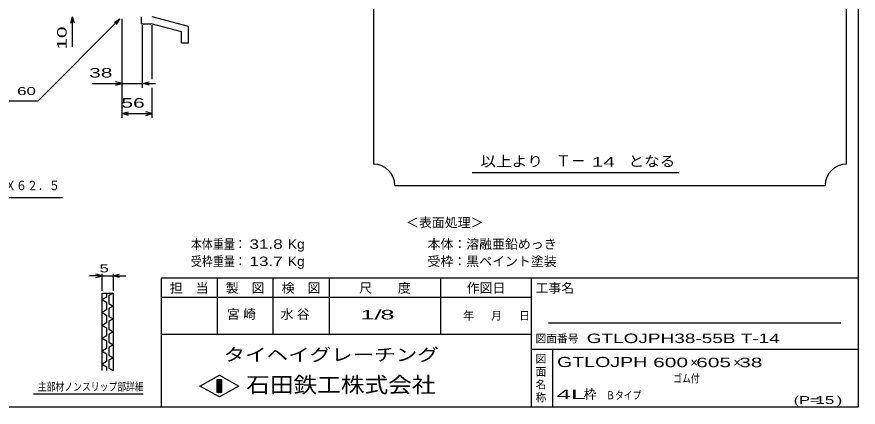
# Model space of a CAD drawing. Units: millimetres, scale not verified. Extents: x -1456 to 1385, y -1026 to 843.
# Drawn here: x -180 to 1385, y -917 to -192 of the extents above; entities that cross this region are included whole.
import ezdxf
from ezdxf.enums import TextEntityAlignment as Align

# ---------------------------------------------------------------- set-up
doc = ezdxf.new("R2010")
doc.units = ezdxf.units.MM
doc.header["$LTSCALE"] = 8
for name, color, linetype, lineweight in [('0_2', 150, 'Continuous', 25), ('16', 3, 'Continuous', 25), ('19', 6, 'Continuous', 25), ('22', 4, 'Continuous', 25), ('24', 2, 'Continuous', 25), ('32', 4, 'Continuous', 25)]:
    doc.layers.add(name, color=color, linetype=linetype, lineweight=lineweight)
doc.styles.add('ベクトル', font='')
doc.styles.add('ＭＳ ゴシック', font='')
doc.styles.get('ベクトル').set_extended_font_data('ベクトル')
doc.styles.get('ＭＳ ゴシック').set_extended_font_data('MS Gothic')

msp = doc.modelspace()

# ---------------------------------------------------------------- linework, layer by layer
at = {"layer": '0_2'}
for p, q in [((1384.8, 842.8), (1384.8, -917.2)), ((1384.8, -677.2), (88.8, -677.2)), ((88.8, -677.2), (88.8, -917.2)), ((192.8, -677.2), (192.8, -781.2)), ((296.8, -781.2), (296.8, -677.2)), ((400.8, -677.2), (400.8, -781.2)), ((608.8, -781.2), (608.8, -677.2)), ((776.8, -677.2), (776.8, -917.2)), ((776.8, -713.2), (88.8, -713.2)), ((1352.8, -761.2), (808.8, -761.2)), ((88.8, -781.2), (776.8, -781.2)), ((776.8, -809.2), (1384.8, -809.2)), ((816.8, -917.2), (816.8, -809.2)), ((160.8, -878), (196.8, -858)), ((196.8, -858), (232.8, -878)), ((192.8, -866), (200.8, -866)), ((192.8, -890), (192.8, -866)), ((192.8, -866), (194.4, -866)), ((194.4, -866), (194.4, -890)), ((196, -890), (196, -866)), ((196, -866), (197.6, -866)), ((197.6, -866), (197.6, -890)), ((199.2, -890), (199.2, -866)), ((199.2, -866), (200.8, -866)), ((200.8, -866), (200.8, -890)), ((200.8, -866), (200.8, -890)), ((196.8, -898), (160.8, -878)), ((200.8, -890), (192.8, -890)), ((194.4, -890), (196, -890)), ((232.8, -878), (196.8, -898)), ((197.6, -890), (199.2, -890)), ((1384.8, -917.2), (-1383.2, -917.2))]:
    msp.add_line(p, q, dxfattribs=at)
at = {"layer": '16', "color": 4}
msp.add_lwpolyline([(-368, -606.7), (-322, -527.1), (-94.8, -527.1)], dxfattribs=at)
at = {"layer": '19'}
for p, q in [((52, -204.5), (52, -191.5)), ((139.6, -209.6), (72, -191.5)), ((52, -204.5), (70.3, -204.5)), ((126.6, -219.6), (70.3, -204.5)), ((139.6, -239.6), (139.6, -209.6)), ((126.6, -239.6), (126.6, -219.6)), ((126.6, -239.6), (139.6, -239.6))]:
    msp.add_line(p, q, dxfattribs=at)
at = {"layer": '22'}
for p, q in [((-140, -347.5), (12, -195.5)), ((-79.2, -203.5), (-76, -191.5)), ((-72.8, -203.5), (-76, -191.5)), ((-76, -247.5), (-76, -191.5)), ((1.6, -201.9), (12, -195.5)), ((5.6, -205.9), (12, -195.5)), ((16, -323.5), (16, -195.5)), ((16, -379.5), (16, -195.5)), ((54, -323.5), (54, -206.9)), ((72, -307.5), (72, -206.9)), ((16, -315.5), (4, -312.3)), ((54, -315.5), (66, -312.3)), ((-40, -315.5), (16, -315.5)), ((4, -318.7), (16, -315.5)), ((16, -315.5), (54, -315.5)), ((66, -318.7), (54, -315.5)), ((54, -315.5), (78, -315.5)), ((72, -379.5), (72, -323.5)), ((-300, -347.5), (-140, -347.5)), ((16, -371.5), (28, -368.3)), ((28, -374.7), (16, -371.5)), ((16, -371.5), (72, -371.5)), ((72, -371.5), (60, -368.3)), ((60, -374.7), (72, -371.5))]:
    msp.add_line(p, q, dxfattribs=at)
at = {"layer": '24', "color": 4}
for p, q in [((483.2, 774.8), (483.2, -465.2)), ((1363.2, -465.2), (1363.2, 774.8)), ((667.2, -481.2), (1051.2, -481.2)), ((523.2, -505.2), (1323.2, -505.2))]:
    msp.add_line(p, q, dxfattribs=at)
for centre, start, end in [((483.2, -505.2), 0, 90), ((1363.2, -505.2), 90, 180)]:
    msp.add_arc(centre, 40, start, end, dxfattribs=at)
at = {"layer": '32'}
for p, q in [((-20.8, -673.2), (-32.8, -670)), ((-20.8, -701.2), (-20.8, -669.2)), ((-0.8, -669.2), (-0.8, -701.2)), ((-0.8, -673.2), (11.2, -670)), ((-20.8, -673.2), (-44.8, -673.2)), ((-32.8, -676.4), (-20.8, -673.2)), ((-20.8, -673.2), (-0.8, -673.2)), ((11.2, -676.4), (-0.8, -673.2)), ((-0.8, -673.2), (23.2, -673.2)), ((-20.8, -705.2), (-0.8, -705.2)), ((-20.8, -849.2), (-20.8, -705.2)), ((-12.8, -712.4), (-20.8, -717.2)), ((-20.8, -717.2), (-12.8, -722)), ((-12.8, -705.2), (-12.8, -712.4)), ((-0.8, -705.2), (-8.8, -710)), ((-8.8, -710), (-8.8, -724.4)), ((-0.8, -705.2), (-0.8, -849.2)), ((-12.8, -722), (-12.8, -736.4)), ((-8.8, -724.4), (-0.8, -729.2)), ((-0.8, -729.2), (-8.8, -734)), ((-8.8, -734), (-8.8, -748.4)), ((-12.8, -736.4), (-20.8, -741.2)), ((-20.8, -741.2), (-12.8, -746)), ((-12.8, -746), (-12.8, -760.4)), ((-8.8, -748.4), (-0.8, -753.2)), ((-12.8, -760.4), (-20.8, -765.2)), ((-20.8, -765.2), (-12.8, -770)), ((-0.8, -753.2), (-8.8, -758)), ((-8.8, -758), (-8.8, -772.4)), ((-12.8, -770), (-12.8, -784.4)), ((-8.8, -772.4), (-0.8, -777.2)), ((-0.8, -777.2), (-8.8, -782)), ((-8.8, -782), (-8.8, -796.4)), ((-12.8, -784.4), (-20.8, -789.2)), ((-20.8, -789.2), (-12.8, -794)), ((-12.8, -794), (-12.8, -808.4)), ((-8.8, -796.4), (-0.8, -801.2)), ((-12.8, -808.4), (-20.8, -813.2)), ((-20.8, -813.2), (-12.8, -818)), ((-0.8, -801.2), (-8.8, -806)), ((-8.8, -806), (-8.8, -820.4)), ((-12.8, -818), (-12.8, -832.4)), ((-8.8, -820.4), (-0.8, -825.2)), ((-0.8, -825.2), (-8.8, -830)), ((-12.8, -832.4), (-20.8, -837.2)), ((-20.8, -837.2), (-12.8, -842)), ((-12.8, -842), (-12.8, -849.2)), ((-8.8, -830), (-8.8, -844.4)), ((-8.8, -844.4), (-0.8, -849.2)), ((55.2, -893.2), (-148.8, -893.2))]:
    msp.add_line(p, q, dxfattribs=at)

# ---------------------------------------------------------------- texts
at = {"layer": '0_2', "style": 'ベクトル'}
for s, height, p in [('担\u3000当', 17.6, (104.8, -695.6)), ('製\u3000図', 17.6, (208.8, -695.6)), ('検\u3000図', 17.6, (312.8, -695.6)), ('尺\u3000\u3000度', 17.6, (456.8, -695.6)), ('作図日', 17.6, (656.8, -695.6)), ('工事名', 17.6, (784.8, -695.6)), ('年', 14.7, (650.4, -747.2)), ('月', 14.7, (702.4, -747.2)), ('日', 14.7, (754.4, -747.2)), ('図面番号', 14.66, (784.8, -789.6)), ('図', 14.7, (784.8, -827.2)), ('面', 14.7, (784.8, -851.2)), ('名', 14.7, (784.8, -875.2)), ('称', 14.7, (784.8, -899.2))]:
    msp.add_text(s, height=height, dxfattribs=at).set_placement(p, align=Align.MIDDLE_LEFT)
at = {"layer": '0_2', "color": 222, "style": 'ベクトル'}
for s, height, width, p in [('タイヘイグレーチング', 23.46, 1.25, (204.8, -819.6)), ('石田鉄工株式会社', 29.33, 1.1, (246.8, -875.6))]:
    msp.add_text(s, height=height, dxfattribs=dict(at, width=width)).set_placement(p, align=Align.MIDDLE_LEFT)
at = {"layer": '16', "color": 4, "style": 'ＭＳ ゴシック', "width": 0.85}
msp.add_text('P－６Ｘ３８Ｘ６２．５', height=17.6, dxfattribs=at).set_placement((-314, -519.1), align=Align.BOTTOM_LEFT)
at = {"layer": '22', "color": 2, "style": 'ベクトル', "width": 1.65}
msp.add_text(' 10 ', height=17.6, rotation=90, dxfattribs=at).set_placement((-96, -263.5), align=Align.MIDDLE_LEFT)
at = {"layer": '22', "color": 2, "style": 'ベクトル'}
for s, height, width, p in [(' 38 ', 17.6, 1.65, (-56, -295.5)), (' 60 ', 14.66, 1.6, (-188, -329.5)), (' 56 ', 17.6, 1.65, (4, -351.5)), ('本体重量：', 17.6, 0.85, (144, -614)), (' 31.8', 17.6, 1.35, (244, -614)), ('Kg', 17.6, 1.1, (324, -614)), ('受枠重量：', 17.6, 0.85, (144, -646)), (' 13.7', 17.6, 1.35, (244, -646)), ('Kg', 17.6, 1.1, (324, -646)), ('1/', 17.6, 2, (459.2, -745.2)), (' 8 ', 17.6, 2, (483.2, -745.2)), ('GTLOJPH38-55B T-14', 17.6, 1.5, (880, -789.2)), ('GTLOJPH', 18.77, 1.45, (824.8, -833.2)), (' 600 ', 17.6, 1.65, (992.8, -834)), (' 605 ', 17.6, 1.65, (1072.8, -834)), (' 38 ', 17.6, 1.65, (1152.8, -834)), ('ゴム付', 14.66, 0.8, (1040.8, -864)), ('4L', 17.6, 2.05, (824, -893.2)), ('Ｂタイプ', 14.66, 0.8, (916, -895.2)), ('(P=', 14.66, 1.55, (1264.8, -904)), (' 15 ', 14.66, 1.6, (1296.8, -904)), (')', 14.7, 1.6, (1344.8, -904))]:
    msp.add_text(s, height=height, dxfattribs=dict(at, width=width)).set_placement(p, align=Align.MIDDLE_LEFT)
for s, p in [('＜表面処理＞', (544, -574)), ('本体：', (584, -614)), ('溶融亜鉛めっき', (656, -614)), ('受枠：', (584, -646)), ('黒ペイント塗装', (656, -646)), ('×', (1072.8, -834)), ('×', (1152.8, -834)), ('枠', (874.4, -893.2))]:
    msp.add_text(s, height=17.6, dxfattribs=at).set_placement(p, align=Align.MIDDLE_LEFT)
at = {"layer": '22', "color": 2, "char_height": 17.6, "attachment_point": 4, "style": 'ベクトル'}
for s, insert in [('\\T1.25;宮崎\u3000', (210.8, -745.2)), ('\\T1.25;水谷\u3000', (310.8, -745.2))]:
    msp.add_mtext(s, dxfattribs=dict(at, insert=insert))
at = {"layer": '24', "style": 'ベクトル'}
for s, height, width, p in [('以上より\u3000', 19.35, 1.1, (682.4, -460)), (' 14 ', 17.6, 1.65, (878.4, -461.2)), ('となる', 19.35, 1.1, (957.6, -460))]:
    msp.add_text(s, height=height, dxfattribs=dict(at, width=width)).set_placement(p, align=Align.MIDDLE_LEFT)
msp.add_text('Ｔ－', height=20.53, dxfattribs=at).set_placement((822.4, -459.2), align=Align.MIDDLE_LEFT)
at = {"layer": '32', "color": 2, "style": 'ベクトル'}
for s, width, p in [(' 5 ', 1.6, (-34.8, -659.2)), ('主部材ノンスリップ部詳細', 0.8, (-140.8, -879.2))]:
    msp.add_text(s, height=14.66, dxfattribs=dict(at, width=width)).set_placement(p, align=Align.MIDDLE_LEFT)

doc.saveas('drawing.dxf')
